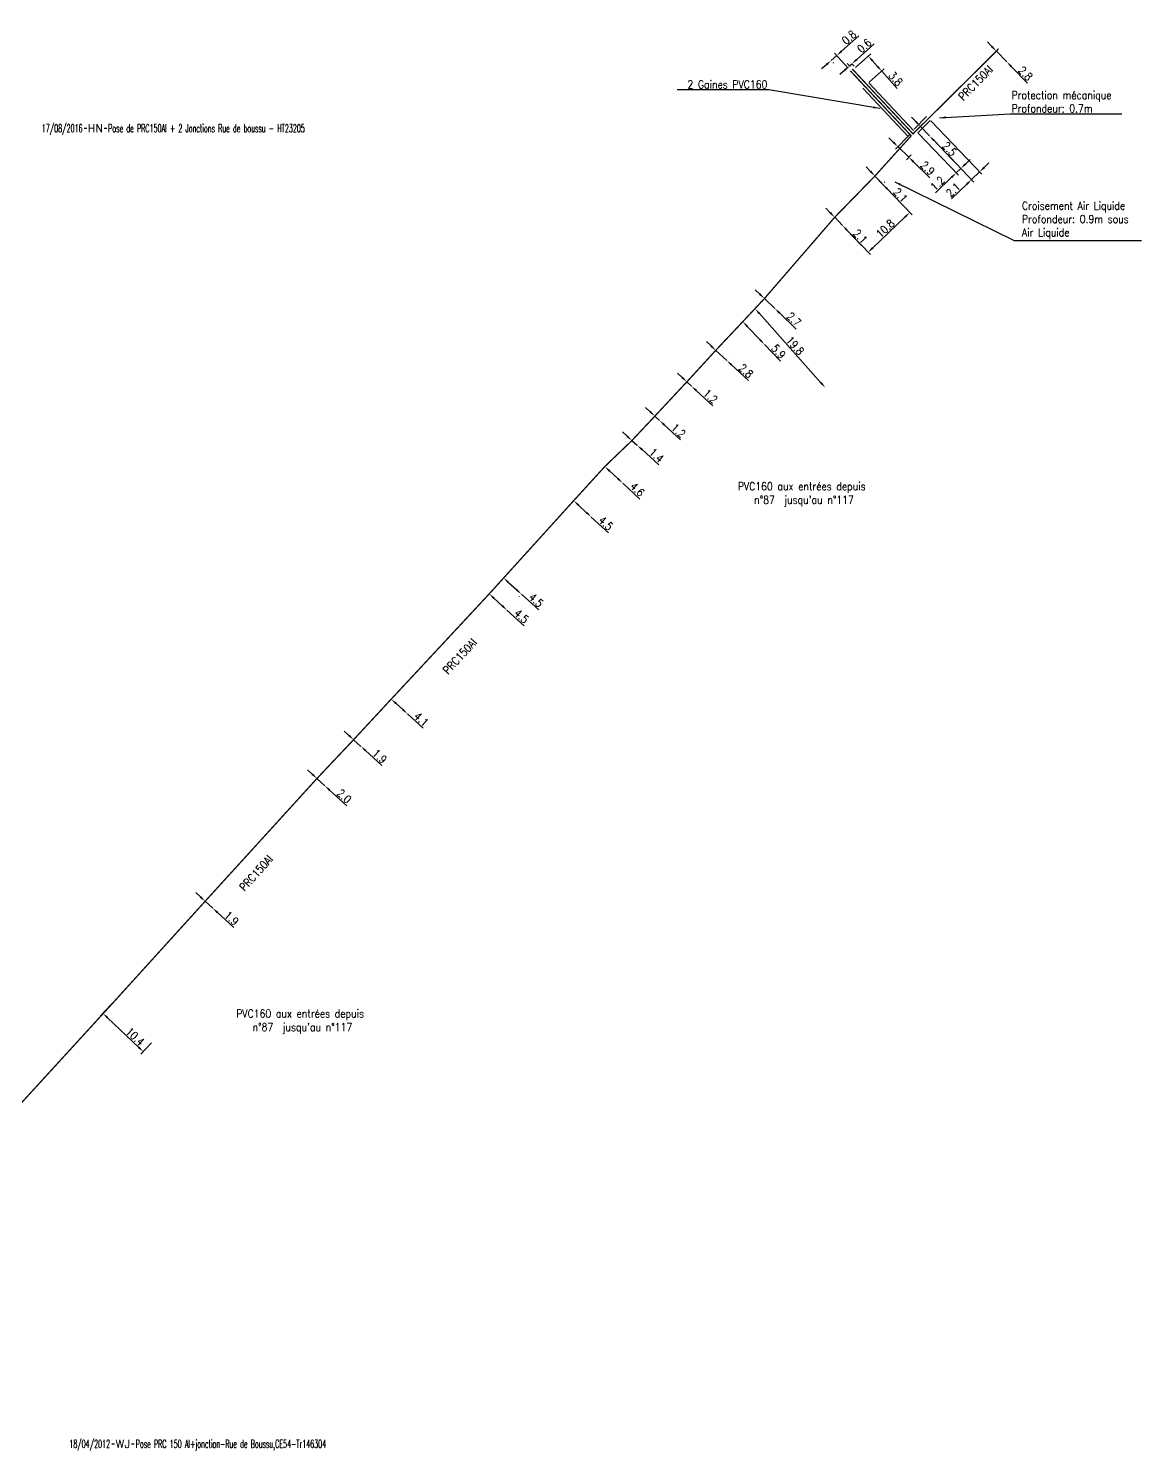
# Model space of a CAD drawing. Header units: millimetres. Extents: x 108263 to 108641, y 127000 to 128003.
# Drawn here: x 108432.3 to 108640.9, y 127736.2 to 128002.8 of the extents above; entities that cross this region are included whole.
import ezdxf
from ezdxf.enums import TextEntityAlignment as Align

# ---------------------------------------------------------------- set-up
doc = ezdxf.new("R2010")
doc.units = ezdxf.units.MM
doc.header["$PDMODE"] = 34
doc.layers.get('0').update_dxf_attribs({"linetype": 'CONTINUOUS'})
doc.layers.get('Defpoints').update_dxf_attribs({"linetype": 'CONTINUOUS'})
for name, color, linetype in [('M_110', 1, 'M_ST_10'), ('M_400', 7, 'CONTINUOUS'), ('M_420', 7, 'CONTINUOUS'), ('M_910', 7, 'CONTINUOUS')]:
    doc.layers.add(name, color=color, linetype=linetype)
doc.styles.get("Standard").update_dxf_attribs({"font": 'romans.shx', "width": 0.85})
doc.linetypes.add('M_ST_10', pattern='A,5,-0.3,["++",Standard,S=1,R=0,X=0,Y=-0.5],-2.8', length=8.1)
doc.dimstyles.get("Standard").update_dxf_attribs({"dimtxt": 1.5, "dimasz": 1.2, "dimexe": 0.625, "dimexo": 0.625, "dimgap": 0.25, "dimtad": 1, "dimdec": 1, "dimzin": 0, "dimdsep": 46, "dimtxsty": 'Standard', "dimcen": -0.5, "dimadec": 0, "dimazin": 0, "dimtfac": 1, "dimtdec": 1, "dimtmove": 0, "dimatfit": 3, "dimfxl": 0, "dimtolj": 1, "dimtzin": 0, "dimarcsym": 0})

# ---------------------------------------------------------------- blocks, each defined once
blk = doc.blocks.new('*D1')
at = {"layer": 'Defpoints', "color": 0, "linetype": 'Continuous', "transparency": 16777216}
for p in [(108586.27, 127996.62), (108586.64, 127996.2), (108586.7, 127995.23)]:
    blk.add_point(p, dxfattribs=at)
at = {"layer": 'M_110', "color": 0, "linetype": 'Continuous', "lineweight": -2, "transparency": 16777216}
for p, q in [((108587.53, 127997), (108590.8, 127999.91)), ((108586.29, 127995.69), (108585.77, 127996.27)), ((108586.19, 127995.8), (108586.64, 127996.2)), ((108586.68, 127996.15), (108587.05, 127995.74)), ((108585.29, 127995.01), (108584.4, 127994.21))]:
    blk.add_line(p, q, dxfattribs=at)
at = {"layer": 'M_110', "color": 0, "linetype": 'Continuous', "transparency": 16777216}
for points in [[(108587.4, 127997.15), (108587.67, 127996.85), (108586.64, 127996.2)], [(108585.16, 127995.16), (108585.43, 127994.86), (108586.19, 127995.8)]]:
    blk.add_solid(points, dxfattribs=at)
at = {"layer": 'M_110', "color": 0, "linetype": 'Continuous', "transparency": 16777216, "insert": (108588.95, 127999.6), "char_height": 1.5, "attachment_point": 5, "rotation": 41.6787}
blk.add_mtext('\\A1;0.6', dxfattribs=at)
blk = doc.blocks.new('*D2')
at = {"layer": 'Defpoints', "color": 0, "linetype": 'Continuous', "transparency": 16777216}
for p in [(108582.68, 127996.91), (108582.75, 127996.82), (108586.33, 127994.89)]:
    blk.add_point(p, dxfattribs=at)
at = {"layer": 'M_110', "color": 0, "linetype": 'Continuous', "lineweight": -2, "transparency": 16777216}
for p, q in [((108584.68, 127998.55), (108587.95, 128001.45)), ((108581.86, 127996.03), (108580.96, 127995.23)), ((108582.75, 127996.82), (108583.79, 127997.75)), ((108583.09, 127996.44), (108583.17, 127996.36)), ((108585.91, 127995.36), (108583.37, 127998.21))]:
    blk.add_line(p, q, dxfattribs=at)
at = {"layer": 'M_110', "color": 0, "linetype": 'Continuous', "transparency": 16777216}
for points in [[(108584.55, 127998.69), (108584.82, 127998.4), (108583.79, 127997.75)], [(108581.72, 127996.18), (108581.99, 127995.88), (108582.75, 127996.82)]]:
    blk.add_solid(points, dxfattribs=at)
at = {"layer": 'M_110', "color": 0, "linetype": 'Continuous', "transparency": 16777216, "insert": (108586.1, 128001.14), "char_height": 1.5, "attachment_point": 5, "rotation": 41.6787}
blk.add_mtext('\\A1;0.8', dxfattribs=at)
blk = doc.blocks.new('*D3')
at = {"layer": 'Defpoints', "color": 0, "linetype": 'Continuous', "transparency": 16777216}
for p in [(108589.71, 127997.65), (108586.83, 127995.09), (108589.44, 127992.31)]:
    blk.add_point(p, dxfattribs=at)
at = {"layer": 'M_400', "color": 0, "linetype": 'Continuous', "lineweight": -2, "transparency": 16777216}
for p, q in [((108587.3, 127995.5), (108590.18, 127998.06)), ((108590.51, 127996.75), (108591.44, 127995.7)), ((108589.9, 127992.72), (108592.71, 127995.22)), ((108592.24, 127994.8), (108595.15, 127991.54))]:
    blk.add_line(p, q, dxfattribs=at)
at = {"layer": 'M_400', "color": 0, "linetype": 'Continuous', "transparency": 16777216}
for points in [[(108590.66, 127996.88), (108590.36, 127996.62), (108589.71, 127997.65)], [(108591.59, 127995.83), (108591.29, 127995.57), (108592.24, 127994.8)]]:
    blk.add_solid(points, dxfattribs=at)
at = {"layer": 'M_400', "color": 0, "linetype": 'Continuous', "transparency": 16777216, "insert": (108594.84, 127993.39), "char_height": 1.5, "attachment_point": 5, "rotation": 311.6796}
blk.add_mtext('\\A1;3.8', dxfattribs=at)
blk = doc.blocks.new('*D4')
at = {"layer": 'Defpoints', "color": 0, "linetype": 'Continuous', "transparency": 16777216}
for p in [(108597.85, 127983.32), (108595.26, 127980.66), (108596.4, 127977.74)]:
    blk.add_point(p, dxfattribs=at)
at = {"layer": 'M_400', "color": 0, "linetype": 'Continuous', "lineweight": -2, "transparency": 16777216}
for p, q in [((108597.41, 127982.87), (108594.82, 127980.21)), ((108594.4, 127981.5), (108593.54, 127982.34)), ((108595.26, 127980.66), (108597.3, 127978.67)), ((108596.84, 127978.19), (108597.74, 127979.12)), ((108598.16, 127977.83), (108601.25, 127974.83))]:
    blk.add_line(p, q, dxfattribs=at)
at = {"layer": 'M_400', "color": 0, "linetype": 'Continuous', "transparency": 16777216}
for points in [[(108594.54, 127981.64), (108594.26, 127981.36), (108595.26, 127980.66)], [(108598.3, 127977.98), (108598.02, 127977.69), (108597.3, 127978.67)]]:
    blk.add_solid(points, dxfattribs=at)
at = {"layer": 'M_400', "color": 0, "linetype": 'Continuous', "transparency": 16777216, "insert": (108600.84, 127976.63), "char_height": 1.5, "attachment_point": 5, "rotation": 315.7569}
blk.add_mtext('\\A1;2.9', dxfattribs=at)
blk = doc.blocks.new('*D5')
at = {"layer": 'Defpoints', "color": 0, "linetype": 'Continuous', "transparency": 16777216}
for p in [(108598.64, 127983.61), (108601.2, 127982.67), (108607.05, 127976.57)]:
    blk.add_point(p, dxfattribs=at)
at = {"layer": 'M_420', "color": 0, "linetype": 'Continuous', "lineweight": -2, "transparency": 16777216}
for p, q in [((108599.07, 127983.16), (108606.62, 127975.29)), ((108601.63, 127982.22), (108607.48, 127976.12)), ((108607.92, 127977.4), (108608.78, 127978.23)), ((108605.32, 127974.91), (108602.3, 127972.01)), ((108607.05, 127976.57), (108606.19, 127975.74))]:
    blk.add_line(p, q, dxfattribs=at)
at = {"layer": 'M_420', "color": 0, "linetype": 'Continuous', "transparency": 16777216}
for points in [[(108607.78, 127977.55), (108608.06, 127977.26), (108607.05, 127976.57)], [(108605.18, 127975.05), (108605.46, 127974.77), (108606.19, 127975.74)]]:
    blk.add_solid(points, dxfattribs=at)
at = {"layer": 'M_420', "color": 0, "linetype": 'Continuous', "transparency": 16777216, "insert": (108602.68, 127973.77), "char_height": 1.5, "attachment_point": 5, "rotation": 43.8172}
blk.add_mtext('\\A1;1.2', dxfattribs=at)
blk = doc.blocks.new('*D6')
at = {"layer": 'Defpoints', "color": 0, "linetype": 'Continuous', "transparency": 16777216}
for p in [(108600.98, 127985.94), (108604.66, 127979.06), (108610.57, 127975.93)]:
    blk.add_point(p, dxfattribs=at)
at = {"layer": 'M_420', "color": 0, "linetype": 'Continuous', "lineweight": -2, "transparency": 16777216}
for p, q in [((108601.41, 127985.49), (108611.01, 127975.48)), ((108605.09, 127978.61), (108609.49, 127974.03)), ((108611.44, 127976.77), (108612.31, 127977.6)), ((108610.57, 127975.93), (108609.06, 127974.48)), ((108608.19, 127973.65), (108605.3, 127970.87))]:
    blk.add_line(p, q, dxfattribs=at)
at = {"layer": 'M_420', "color": 0, "linetype": 'Continuous', "transparency": 16777216}
for points in [[(108611.3, 127976.91), (108611.58, 127976.62), (108610.57, 127975.93)], [(108608.05, 127973.79), (108608.33, 127973.51), (108609.06, 127974.48)]]:
    blk.add_solid(points, dxfattribs=at)
at = {"layer": 'M_420', "color": 0, "linetype": 'Continuous', "transparency": 16777216, "insert": (108605.62, 127972.57), "char_height": 1.5, "attachment_point": 5, "rotation": 43.8172}
blk.add_mtext('\\A1;2.1', dxfattribs=at)
blk = doc.blocks.new('*D7')
at = {"layer": 'Defpoints', "color": 0, "linetype": 'Continuous', "transparency": 16777216}
for p in [(108599.49, 127984.45), (108601.2, 127982.67), (108601.2, 127982.67)]:
    blk.add_point(p, dxfattribs=at)
at = {"layer": 'M_110', "color": 0, "linetype": 'Continuous', "lineweight": -2, "transparency": 16777216}
for p, q in [((108598.66, 127985.32), (108597.83, 127986.18)), ((108599.04, 127984.02), (108599.04, 127984.02)), ((108599.49, 127984.45), (108601.2, 127982.67)), ((108600.75, 127982.24), (108600.75, 127982.24)), ((108602.03, 127981.8), (108605.3, 127978.4))]:
    blk.add_line(p, q, dxfattribs=at)
at = {"layer": 'M_110', "color": 0, "linetype": 'Continuous', "transparency": 16777216}
for points in [[(108598.8, 127985.46), (108598.52, 127985.18), (108599.49, 127984.45)], [(108602.17, 127981.94), (108601.89, 127981.67), (108601.2, 127982.67)]]:
    blk.add_solid(points, dxfattribs=at)
at = {"layer": 'M_110', "color": 0, "linetype": 'Continuous', "transparency": 16777216, "insert": (108604.92, 127980.24), "char_height": 1.5, "attachment_point": 5, "rotation": 313.8172}
blk.add_mtext('\\A1;2.5', dxfattribs=at)
blk = doc.blocks.new('*D8')
at = {"layer": 'Defpoints', "color": 0, "linetype": 'Continuous', "transparency": 16777216}
for p in [(108613.72, 127998.56), (108615.67, 127996.55), (108615.68, 127996.56)]:
    blk.add_point(p, dxfattribs=at)
at = {"layer": 'M_110', "color": 0, "linetype": 'Continuous', "lineweight": -2, "transparency": 16777216}
for p, q in [((108612.88, 127999.42), (108612.05, 128000.29)), ((108614.17, 127999), (108614.17, 127999)), ((108613.72, 127998.56), (108615.67, 127996.55)), ((108615.23, 127996.13), (108615.22, 127996.12)), ((108616.5, 127995.69), (108619.55, 127992.55))]:
    blk.add_line(p, q, dxfattribs=at)
at = {"layer": 'M_110', "color": 0, "linetype": 'Continuous', "transparency": 16777216}
for points in [[(108613.03, 127999.56), (108612.74, 127999.28), (108613.72, 127998.56)], [(108616.65, 127995.83), (108616.36, 127995.55), (108615.67, 127996.55)]]:
    blk.add_solid(points, dxfattribs=at)
at = {"layer": 'M_110', "color": 0, "linetype": 'Continuous', "transparency": 16777216, "insert": (108619.16, 127994.39), "char_height": 1.5, "attachment_point": 5, "rotation": 314.1134}
blk.add_mtext('\\A1;2.8', dxfattribs=at)
blk = doc.blocks.new('*D9')
at = {"layer": 'Defpoints', "color": 0, "linetype": 'Continuous', "transparency": 16777216}
for p in [(108590.96, 127975.15), (108597.48, 127968.32), (108585.96, 127964.74)]:
    blk.add_point(p, dxfattribs=at)
at = {"layer": 'M_110', "color": 0, "linetype": 'Continuous', "lineweight": -2, "transparency": 16777216}
for p, q in [((108591.39, 127974.7), (108597.91, 127967.86)), ((108590.54, 127961.69), (108596.61, 127967.49)), ((108586.4, 127964.29), (108590.1, 127960.41))]:
    blk.add_line(p, q, dxfattribs=at)
at = {"layer": 'M_110', "color": 0, "linetype": 'Continuous', "transparency": 16777216}
for points in [[(108596.48, 127967.63), (108596.75, 127967.34), (108597.48, 127968.32)], [(108590.4, 127961.83), (108590.68, 127961.54), (108589.67, 127960.86)]]:
    blk.add_solid(points, dxfattribs=at)
at = {"layer": 'M_110', "color": 0, "linetype": 'Continuous', "transparency": 16777216, "insert": (108592.89, 127965.31), "char_height": 1.5, "attachment_point": 5, "rotation": 43.6771}
blk.add_mtext('\\A1;10.8', dxfattribs=at)
blk = doc.blocks.new('*D10')
at = {"layer": 'Defpoints', "color": 0, "linetype": 'Continuous', "transparency": 16777216}
for p in [(108590.86, 127975.06), (108590.96, 127975.15), (108592.32, 127973.55)]:
    blk.add_point(p, dxfattribs=at)
at = {"layer": 'M_110', "color": 0, "linetype": 'Continuous', "lineweight": -2, "transparency": 16777216}
for p, q in [((108590.13, 127976.02), (108589.3, 127976.89)), ((108590.96, 127975.15), (108592.4, 127973.63)), ((108591.31, 127975.49), (108591.41, 127975.58)), ((108592.77, 127973.98), (108592.86, 127974.07)), ((108593.23, 127972.77), (108596, 127969.87))]:
    blk.add_line(p, q, dxfattribs=at)
at = {"layer": 'M_110', "color": 0, "linetype": 'Continuous', "transparency": 16777216}
for points in [[(108590.27, 127976.16), (108589.98, 127975.88), (108590.96, 127975.15)], [(108593.38, 127972.9), (108593.09, 127972.63), (108592.4, 127973.63)]]:
    blk.add_solid(points, dxfattribs=at)
at = {"layer": 'M_110', "color": 0, "linetype": 'Continuous', "transparency": 16777216, "insert": (108595.75, 127971.57), "char_height": 1.5, "attachment_point": 5, "rotation": 313.6771}
blk.add_mtext('\\A1;2.1', dxfattribs=at)
blk = doc.blocks.new('*D11')
at = {"layer": 'Defpoints', "color": 0, "linetype": 'Continuous', "transparency": 16777216}
for p in [(108583.41, 127967.41), (108584.86, 127965.89), (108584.86, 127965.89)]:
    blk.add_point(p, dxfattribs=at)
at = {"layer": 'M_110', "color": 0, "linetype": 'Continuous', "lineweight": -2, "transparency": 16777216}
for p, q in [((108582.58, 127968.28), (108581.75, 127969.15)), ((108583.41, 127967.41), (108584.86, 127965.89)), ((108583.86, 127967.84), (108583.86, 127967.84)), ((108585.31, 127966.33), (108585.31, 127966.33)), ((108585.69, 127965.03), (108588.46, 127962.13))]:
    blk.add_line(p, q, dxfattribs=at)
at = {"layer": 'M_110', "color": 0, "linetype": 'Continuous', "transparency": 16777216}
for points in [[(108582.73, 127968.42), (108582.44, 127968.14), (108583.41, 127967.41)], [(108585.83, 127965.16), (108585.55, 127964.89), (108584.86, 127965.89)]]:
    blk.add_solid(points, dxfattribs=at)
at = {"layer": 'M_110', "color": 0, "linetype": 'Continuous', "transparency": 16777216, "insert": (108588.21, 127963.83), "char_height": 1.5, "attachment_point": 5, "rotation": 313.6771}
blk.add_mtext('\\A1;2.1', dxfattribs=at)
blk = doc.blocks.new('*D12')
at = {"layer": 'Defpoints', "color": 0, "linetype": 'Continuous', "transparency": 16777216}
for p in [(108570.24, 127952.18), (108572.19, 127950.31), (108572.19, 127950.31)]:
    blk.add_point(p, dxfattribs=at)
at = {"layer": 'M_110', "color": 0, "linetype": 'Continuous', "lineweight": -2, "transparency": 16777216}
for p, q in [((108569.37, 127953), (108568.5, 127953.83)), ((108570.24, 127952.18), (108572.19, 127950.31)), ((108573.06, 127949.48), (108576.22, 127946.47))]:
    blk.add_line(p, q, dxfattribs=at)
at = {"layer": 'M_110', "color": 0, "linetype": 'Continuous', "transparency": 16777216}
for points in [[(108569.51, 127953.15), (108569.23, 127952.86), (108570.24, 127952.18)], [(108573.2, 127949.63), (108572.92, 127949.34), (108572.19, 127950.31)]]:
    blk.add_solid(points, dxfattribs=at)
at = {"layer": 'M_110', "color": 0, "linetype": 'Continuous', "transparency": 16777216, "insert": (108575.77, 127948.28), "char_height": 1.5, "attachment_point": 5, "rotation": 316.3392}
blk.add_mtext('\\A1;2.7', dxfattribs=at)
blk = doc.blocks.new('*D13')
at = {"layer": 'Defpoints', "color": 0, "linetype": 'Continuous', "transparency": 16777216}
for p in [(108568.49, 127950.27), (108581.64, 127935.49), (108581.64, 127935.49)]:
    blk.add_point(p, dxfattribs=at)
at = {"layer": 'M_110', "color": 0, "linetype": 'Continuous', "lineweight": -2, "transparency": 16777216}
for p, q in [((108569.29, 127949.37), (108580.84, 127936.39)), ((108582.11, 127935.9), (108582.11, 127935.9))]:
    blk.add_line(p, q, dxfattribs=at)
at = {"layer": 'M_110', "color": 0, "linetype": 'Continuous', "transparency": 16777216}
for points in [[(108569.44, 127949.5), (108569.14, 127949.24), (108568.49, 127950.27)], [(108580.99, 127936.52), (108580.69, 127936.25), (108581.64, 127935.49)]]:
    blk.add_solid(points, dxfattribs=at)
at = {"layer": 'M_110', "color": 0, "linetype": 'Continuous', "transparency": 16777216, "insert": (108575.99, 127943.34), "char_height": 1.5, "attachment_point": 5, "rotation": 311.6549}
blk.add_mtext('\\A1;19.8', dxfattribs=at)
blk = doc.blocks.new('*D14')
at = {"layer": 'Defpoints', "color": 0, "linetype": 'Continuous', "transparency": 16777216}
for p in [(108566.18, 127947.84), (108570.26, 127943.56), (108570.26, 127943.55)]:
    blk.add_point(p, dxfattribs=at)
at = {"layer": 'M_110', "color": 0, "linetype": 'Continuous', "lineweight": -2, "transparency": 16777216}
for p, q in [((108566.64, 127948.27), (108566.64, 127948.27)), ((108567.02, 127946.97), (108569.44, 127944.43)), ((108570.26, 127943.56), (108573.23, 127940.43)), ((108570.71, 127943.98), (108570.72, 127943.99))]:
    blk.add_line(p, q, dxfattribs=at)
at = {"layer": 'M_110', "color": 0, "linetype": 'Continuous', "transparency": 16777216}
for points in [[(108567.16, 127947.11), (108566.87, 127946.84), (108566.19, 127947.84)], [(108569.58, 127944.56), (108569.29, 127944.29), (108570.26, 127943.56)]]:
    blk.add_solid(points, dxfattribs=at)
at = {"layer": 'M_110', "color": 0, "linetype": 'Continuous', "transparency": 16777216, "insert": (108572.88, 127942.25), "char_height": 1.5, "attachment_point": 5, "rotation": 313.522}
blk.add_mtext('\\A1;5.9', dxfattribs=at)
blk = doc.blocks.new('*D15')
at = {"layer": 'Defpoints', "color": 0, "linetype": 'Continuous', "transparency": 16777216}
for p in [(108561.12, 127942.47), (108563.17, 127940.57), (108563.17, 127940.57)]:
    blk.add_point(p, dxfattribs=at)
at = {"layer": 'M_110', "color": 0, "linetype": 'Continuous', "lineweight": -2, "transparency": 16777216}
for p, q in [((108560.24, 127943.29), (108559.36, 127944.1)), ((108561.54, 127942.93), (108561.54, 127942.93)), ((108561.12, 127942.47), (108563.17, 127940.57)), ((108563.6, 127941.03), (108563.6, 127941.03)), ((108564.05, 127939.76), (108567.26, 127936.79))]:
    blk.add_line(p, q, dxfattribs=at)
at = {"layer": 'M_110', "color": 0, "linetype": 'Continuous', "transparency": 16777216}
for points in [[(108560.37, 127943.43), (108560.1, 127943.14), (108561.12, 127942.47)], [(108564.19, 127939.9), (108563.92, 127939.61), (108563.17, 127940.57)]]:
    blk.add_solid(points, dxfattribs=at)
at = {"layer": 'M_110', "color": 0, "linetype": 'Continuous', "transparency": 16777216, "insert": (108566.78, 127938.6), "char_height": 1.5, "attachment_point": 5, "rotation": 317.2166}
blk.add_mtext('\\A1;2.8', dxfattribs=at)
blk = doc.blocks.new('*D16')
at = {"layer": 'Defpoints', "color": 0, "linetype": 'Continuous', "transparency": 16777216}
for p in [(108555.67, 127936.53), (108556.55, 127935.71), (108556.58, 127935.75)]:
    blk.add_point(p, dxfattribs=at)
at = {"layer": 'M_110', "color": 0, "linetype": 'Continuous', "lineweight": -2, "transparency": 16777216}
for p, q in [((108554.82, 127937.38), (108553.94, 127938.19)), ((108555.7, 127936.56), (108556.58, 127935.75)), ((108556.1, 127936.99), (108556.13, 127937.02)), ((108556.98, 127936.17), (108557.01, 127936.21)), ((108557.46, 127934.93), (108560.54, 127932.09))]:
    blk.add_line(p, q, dxfattribs=at)
at = {"layer": 'M_110', "color": 0, "linetype": 'Continuous', "transparency": 16777216}
for points in [[(108554.96, 127937.52), (108554.69, 127937.23), (108555.7, 127936.56)], [(108557.6, 127935.08), (108557.33, 127934.79), (108556.58, 127935.75)]]:
    blk.add_solid(points, dxfattribs=at)
at = {"layer": 'M_110', "color": 0, "linetype": 'Continuous', "transparency": 16777216, "insert": (108560.12, 127933.84), "char_height": 1.5, "attachment_point": 5, "rotation": 317.2167}
blk.add_mtext('\\A1;1.2', dxfattribs=at)
blk = doc.blocks.new('*D17')
at = {"layer": 'Defpoints', "color": 0, "linetype": 'Continuous', "transparency": 16777216}
for p in [(108549.71, 127930.14), (108550.59, 127929.32), (108550.59, 127929.32)]:
    blk.add_point(p, dxfattribs=at)
at = {"layer": 'M_110', "color": 0, "linetype": 'Continuous', "lineweight": -2, "transparency": 16777216}
for p, q in [((108548.83, 127930.95), (108547.95, 127931.77)), ((108549.29, 127929.68), (108549.28, 127929.68)), ((108549.71, 127930.14), (108550.59, 127929.32)), ((108551.47, 127928.51), (108554.54, 127925.66))]:
    blk.add_line(p, q, dxfattribs=at)
at = {"layer": 'M_110', "color": 0, "linetype": 'Continuous', "transparency": 16777216}
for points in [[(108548.96, 127931.1), (108548.69, 127930.8), (108549.71, 127930.14)], [(108551.6, 127928.65), (108551.33, 127928.36), (108550.59, 127929.32)]]:
    blk.add_solid(points, dxfattribs=at)
at = {"layer": 'M_110', "color": 0, "linetype": 'Continuous', "transparency": 16777216, "insert": (108554.12, 127927.41), "char_height": 1.5, "attachment_point": 5, "rotation": 317.216}
blk.add_mtext('\\A1;1.2', dxfattribs=at)
blk = doc.blocks.new('*D18')
at = {"layer": 'Defpoints', "color": 0, "linetype": 'Continuous', "transparency": 16777216}
for p in [(108545.4, 127925.56), (108546.41, 127924.66), (108546.41, 127924.66)]:
    blk.add_point(p, dxfattribs=at)
at = {"layer": 'M_110', "color": 0, "linetype": 'Continuous', "lineweight": -2, "transparency": 16777216}
for p, q in [((108544.51, 127926.36), (108543.61, 127927.16)), ((108545.4, 127925.56), (108546.41, 127924.66)), ((108547.3, 127923.86), (108550.47, 127921.03))]:
    blk.add_line(p, q, dxfattribs=at)
at = {"layer": 'M_110', "color": 0, "linetype": 'Continuous', "transparency": 16777216}
for points in [[(108544.64, 127926.51), (108544.37, 127926.21), (108545.4, 127925.56)], [(108547.44, 127924.01), (108547.17, 127923.71), (108546.41, 127924.66)]]:
    blk.add_solid(points, dxfattribs=at)
at = {"layer": 'M_110', "color": 0, "linetype": 'Continuous', "transparency": 16777216, "insert": (108550, 127922.79), "char_height": 1.5, "attachment_point": 5, "rotation": 318.1847}
blk.add_mtext('\\A1;1.4', dxfattribs=at)
blk = doc.blocks.new('*D19')
at = {"layer": 'Defpoints', "color": 0, "linetype": 'Continuous', "transparency": 16777216}
for p in [(108540.32, 127920.68), (108543.68, 127917.56), (108543.69, 127917.56)]:
    blk.add_point(p, dxfattribs=at)
at = {"layer": 'M_110', "color": 0, "linetype": 'Continuous', "lineweight": -2, "transparency": 16777216}
for p, q in [((108540.75, 127921.14), (108540.75, 127921.14)), ((108541.2, 127919.87), (108542.81, 127918.38)), ((108543.69, 127917.56), (108546.89, 127914.58)), ((108544.11, 127918.02), (108544.11, 127918.02))]:
    blk.add_line(p, q, dxfattribs=at)
at = {"layer": 'M_110', "color": 0, "linetype": 'Continuous', "transparency": 16777216}
for points in [[(108541.34, 127920.01), (108541.07, 127919.72), (108540.32, 127920.68)], [(108542.94, 127918.52), (108542.67, 127918.23), (108543.69, 127917.56)]]:
    blk.add_solid(points, dxfattribs=at)
at = {"layer": 'M_110', "color": 0, "linetype": 'Continuous', "transparency": 16777216, "insert": (108546.41, 127916.4), "char_height": 1.5, "attachment_point": 5, "rotation": 317.0977}
blk.add_mtext('\\A1;4.6', dxfattribs=at)
blk = doc.blocks.new('*D20')
at = {"layer": 'Defpoints', "color": 0, "linetype": 'Continuous', "transparency": 16777216}
for p in [(108534.49, 127914.28), (108534.49, 127914.28), (108537.79, 127911.22)]:
    blk.add_point(p, dxfattribs=at)
at = {"layer": 'M_110', "color": 0, "linetype": 'Continuous', "lineweight": -2, "transparency": 16777216}
for p, q in [((108534.92, 127914.74), (108534.92, 127914.74)), ((108535.37, 127913.46), (108536.91, 127912.03)), ((108537.79, 127911.22), (108540.99, 127908.24))]:
    blk.add_line(p, q, dxfattribs=at)
at = {"layer": 'M_110', "color": 0, "linetype": 'Continuous', "transparency": 16777216}
for points in [[(108535.51, 127913.61), (108535.24, 127913.32), (108534.49, 127914.28)], [(108537.05, 127912.18), (108536.78, 127911.89), (108537.79, 127911.22)]]:
    blk.add_solid(points, dxfattribs=at)
at = {"layer": 'M_110', "color": 0, "linetype": 'Continuous', "transparency": 16777216, "insert": (108540.51, 127910.05), "char_height": 1.5, "attachment_point": 5, "rotation": 317.0967}
blk.add_mtext('\\A1;4.5', dxfattribs=at)
blk = doc.blocks.new('*D21')
at = {"layer": 'Defpoints', "color": 0, "linetype": 'Continuous', "transparency": 16777216}
for p in [(108521.36, 127899.79), (108524.7, 127896.74), (108524.71, 127896.75)]:
    blk.add_point(p, dxfattribs=at)
at = {"layer": 'M_110', "color": 0, "linetype": 'Continuous', "lineweight": -2, "transparency": 16777216}
for p, q in [((108520.94, 127899.32), (108520.93, 127899.32)), ((108522.24, 127898.97), (108523.81, 127897.55)), ((108524.29, 127896.29), (108524.28, 127896.28)), ((108524.7, 127896.74), (108527.94, 127893.8))]:
    blk.add_line(p, q, dxfattribs=at)
at = {"layer": 'M_110', "color": 0, "linetype": 'Continuous', "transparency": 16777216}
for points in [[(108522.37, 127899.12), (108522.11, 127898.83), (108521.35, 127899.78)], [(108523.94, 127897.7), (108523.68, 127897.4), (108524.7, 127896.74)]]:
    blk.add_solid(points, dxfattribs=at)
at = {"layer": 'M_110', "color": 0, "linetype": 'Continuous', "transparency": 16777216, "insert": (108527.43, 127895.61), "char_height": 1.5, "attachment_point": 5, "rotation": 317.7731}
blk.add_mtext('\\A1;4.5', dxfattribs=at)
blk = doc.blocks.new('*D22')
at = {"layer": 'Defpoints', "color": 0, "linetype": 'Continuous', "transparency": 16777216}
for p in [(108518.66, 127896.81), (108521.97, 127893.77), (108521.97, 127893.77)]:
    blk.add_point(p, dxfattribs=at)
at = {"layer": 'M_110', "color": 0, "linetype": 'Continuous', "lineweight": -2, "transparency": 16777216}
for p, q in [((108518.23, 127896.35), (108518.23, 127896.35)), ((108519.54, 127896), (108521.09, 127894.58)), ((108521.55, 127893.31), (108521.55, 127893.31)), ((108521.97, 127893.77), (108525.2, 127890.82))]:
    blk.add_line(p, q, dxfattribs=at)
at = {"layer": 'M_110', "color": 0, "linetype": 'Continuous', "transparency": 16777216}
for points in [[(108519.68, 127896.14), (108519.41, 127895.85), (108518.66, 127896.81)], [(108521.22, 127894.73), (108520.95, 127894.43), (108521.97, 127893.77)]]:
    blk.add_solid(points, dxfattribs=at)
at = {"layer": 'M_110', "color": 0, "linetype": 'Continuous', "transparency": 16777216, "insert": (108524.7, 127892.62), "char_height": 1.5, "attachment_point": 5, "rotation": 317.5162}
blk.add_mtext('\\A1;4.5', dxfattribs=at)
blk = doc.blocks.new('*D23')
at = {"layer": 'Defpoints', "color": 0, "linetype": 'Continuous', "transparency": 16777216}
for p in [(108500.3, 127877.08), (108503.33, 127874.32), (108503.33, 127874.32)]:
    blk.add_point(p, dxfattribs=at)
at = {"layer": 'M_110', "color": 0, "linetype": 'Continuous', "lineweight": -2, "transparency": 16777216}
for p, q in [((108500.72, 127877.54), (108500.72, 127877.54)), ((108501.19, 127876.27), (108502.44, 127875.13)), ((108503.33, 127874.32), (108506.28, 127871.61)), ((108503.75, 127874.78), (108503.75, 127874.78))]:
    blk.add_line(p, q, dxfattribs=at)
at = {"layer": 'M_110', "color": 0, "linetype": 'Continuous', "transparency": 16777216}
for points in [[(108501.32, 127876.42), (108501.05, 127876.12), (108500.3, 127877.08)], [(108502.58, 127875.27), (108502.31, 127874.98), (108503.33, 127874.32)]]:
    blk.add_solid(points, dxfattribs=at)
at = {"layer": 'M_110', "color": 0, "linetype": 'Continuous', "transparency": 16777216, "insert": (108505.92, 127873.3), "char_height": 1.5, "attachment_point": 5, "rotation": 317.588}
blk.add_mtext('\\A1;4.1', dxfattribs=at)
blk = doc.blocks.new('*D24')
at = {"layer": 'Defpoints', "color": 0, "linetype": 'Continuous', "transparency": 16777216}
for p in [(108493.24, 127869.47), (108494.61, 127868.22), (108494.61, 127868.22)]:
    blk.add_point(p, dxfattribs=at)
at = {"layer": 'M_110', "color": 0, "linetype": 'Continuous', "lineweight": -2, "transparency": 16777216}
for p, q in [((108492.36, 127870.28), (108491.48, 127871.09)), ((108492.82, 127869.01), (108492.82, 127869.01)), ((108493.24, 127869.47), (108494.61, 127868.22)), ((108494.19, 127867.76), (108494.19, 127867.76)), ((108495.49, 127867.41), (108498.54, 127864.62))]:
    blk.add_line(p, q, dxfattribs=at)
at = {"layer": 'M_110', "color": 0, "linetype": 'Continuous', "transparency": 16777216}
for points in [[(108492.49, 127870.42), (108492.22, 127870.13), (108493.24, 127869.47)], [(108495.63, 127867.55), (108495.36, 127867.26), (108494.61, 127868.22)]]:
    blk.add_solid(points, dxfattribs=at)
at = {"layer": 'M_110', "color": 0, "linetype": 'Continuous', "transparency": 16777216, "insert": (108498.13, 127866.34), "char_height": 1.5, "attachment_point": 5, "rotation": 317.5002}
blk.add_mtext('\\A1;1.9', dxfattribs=at)
blk = doc.blocks.new('*D25')
at = {"layer": 'Defpoints', "color": 0, "linetype": 'Continuous', "transparency": 16777216}
for p in [(108486.37, 127862.19), (108487.85, 127860.84), (108487.85, 127860.84)]:
    blk.add_point(p, dxfattribs=at)
at = {"layer": 'M_110', "color": 0, "linetype": 'Continuous', "lineweight": -2, "transparency": 16777216}
for p, q in [((108485.49, 127863), (108484.6, 127863.81)), ((108486.37, 127862.19), (108487.85, 127860.84)), ((108486.79, 127862.65), (108486.79, 127862.65)), ((108487.42, 127860.38), (108487.42, 127860.37)), ((108488.73, 127860.02), (108491.97, 127857.06))]:
    blk.add_line(p, q, dxfattribs=at)
at = {"layer": 'M_110', "color": 0, "linetype": 'Continuous', "transparency": 16777216}
for points in [[(108485.62, 127863.14), (108485.35, 127862.85), (108486.37, 127862.19)], [(108488.86, 127860.17), (108488.59, 127859.88), (108487.85, 127860.84)]]:
    blk.add_solid(points, dxfattribs=at)
at = {"layer": 'M_110', "color": 0, "linetype": 'Continuous', "transparency": 16777216, "insert": (108491.47, 127858.87), "char_height": 1.5, "attachment_point": 5, "rotation": 317.4997}
blk.add_mtext('\\A1;2.0', dxfattribs=at)
blk = doc.blocks.new('*D26')
at = {"layer": 'Defpoints', "color": 0, "linetype": 'Continuous', "transparency": 16777216}
for p in [(108465.41, 127839.17), (108466.82, 127837.89), (108466.82, 127837.89)]:
    blk.add_point(p, dxfattribs=at)
at = {"layer": 'M_110', "color": 0, "linetype": 'Continuous', "lineweight": -2, "transparency": 16777216}
for p, q in [((108464.53, 127839.98), (108463.64, 127840.79)), ((108465.41, 127839.17), (108466.82, 127837.89)), ((108465.84, 127839.63), (108465.84, 127839.63)), ((108466.39, 127837.43), (108466.39, 127837.43)), ((108467.7, 127837.08), (108470.77, 127834.27))]:
    blk.add_line(p, q, dxfattribs=at)
at = {"layer": 'M_110', "color": 0, "linetype": 'Continuous', "transparency": 16777216}
for points in [[(108464.66, 127840.13), (108464.39, 127839.83), (108465.41, 127839.17)], [(108467.84, 127837.22), (108467.57, 127836.93), (108466.82, 127837.89)]]:
    blk.add_solid(points, dxfattribs=at)
at = {"layer": 'M_110', "color": 0, "linetype": 'Continuous', "transparency": 16777216, "insert": (108470.36, 127835.99), "char_height": 1.5, "attachment_point": 5, "rotation": 317.5197}
blk.add_mtext('\\A1;1.9', dxfattribs=at)
blk = doc.blocks.new('*D27')
at = {"layer": 'Defpoints', "color": 0, "linetype": 'Continuous', "transparency": 16777216}
for p in [(108448.25, 127820.26), (108455.81, 127813.08), (108453.81, 127810.97)]:
    blk.add_point(p, dxfattribs=at)
at = {"layer": 'M_110', "color": 0, "linetype": 'Continuous', "lineweight": -2, "transparency": 16777216}
for p, q in [((108447.82, 127819.81), (108445.82, 127817.71)), ((108447.12, 127817.33), (108452.94, 127811.8)), ((108455.38, 127812.62), (108453.38, 127810.52))]:
    blk.add_line(p, q, dxfattribs=at)
at = {"layer": 'M_110', "color": 0, "linetype": 'Continuous', "transparency": 16777216}
for points in [[(108447.26, 127817.48), (108446.98, 127817.19), (108446.25, 127818.16)], [(108453.08, 127811.94), (108452.81, 127811.65), (108453.81, 127810.97)]]:
    blk.add_solid(points, dxfattribs=at)
at = {"layer": 'M_110', "color": 0, "linetype": 'Continuous', "transparency": 16777216, "insert": (108452.29, 127813.8), "char_height": 1.5, "attachment_point": 5, "rotation": 316.4595}
blk.add_mtext('\\A1;10.4', dxfattribs=at)
blk = doc.blocks.new('GIS_MODF')
at = {"color": 0, "linetype": 'Continuous', "flags": 128}
for points in [[(-2.18, -0.01), (-1.68, -0.01)], [(1.52, -0.01), (2.02, -0.01)]]:
    blk.add_lwpolyline(points, dxfattribs=at)
at = {"color": 0, "linetype": 'Continuous', "width": 0.5}
blk.add_attdef('DATE', text='', height=1.5, dxfattribs=at).set_placement((-2.5, -0.8), align=Align.RIGHT)
at = {"color": 0, "linetype": 'Continuous', "width": 1.771291}
blk.add_attdef('USER', text='', height=1.5, dxfattribs=at).set_placement((-1.51, -0.8), (1.28, -0.8), align=Align.FIT)
at = {"color": 0, "linetype": 'Continuous', "width": 0.5}
blk.add_attdef('DESC', (2.29, -0.8), '', height=1.5, dxfattribs=at)

msp = doc.modelspace()

# ---------------------------------------------------------------- linework, layer by layer
at = {"layer": 'M_110', "const_width": 0.25}
msp.add_lwpolyline([(108614.11, 127999.02, 0.002228), (108613.72, 127998.56), (108599.48, 127984.44), (108598.09, 127983.06), (108586.7, 127995.23)], format="xyb", dxfattribs=at)
at = {"layer": 'M_110'}
msp.add_lwpolyline([(108586.33, 127994.89, 0.25, 0.25, 0), (108597.75, 127982.69, 0.25, 0.25, 0), (108590.86, 127975.06, 0.25, 0.25, 0), (108583.41, 127967.41, 0.25, 0.25, 0), (108570.24, 127952.18, 0.25, 0.25, 0), (108566.18, 127947.84, 0.25, 0.25, 0), (108561.12, 127942.47, 0.25, 0.25, 0), (108555.67, 127936.53, 0.25, 0.25, 0), (108549.71, 127930.14, 0.25, 0.25, 0), (108545.4, 127925.56, 0.25, 0.25, 0), (108540.32, 127920.68, 0.25, 0.25, 0), (108534.49, 127914.28, 0.25, 0.25, 0), (108521.36, 127899.79, 0.25, 0.25, 0), (108518.66, 127896.81, 0.25, 0.25, 0), (108500.3, 127877.08, 0.25, 0.25, 0), (108493.24, 127869.47, 0.25, 0.25, 0), (108486.37, 127862.19, 0.25, 0.25, 0), (108465.41, 127839.17, 0.25, 0.25, 0), (108448.25, 127820.26, 0.25, 0.25, 0), (108415.71, 127784.68, 0.25, 0.25, 0)], format="xyseb", dxfattribs=at)
at = {"layer": 'M_400'}
for p, q in [((108588.71, 127991.62), (108597.12, 127982.64)), ((108589.8, 127992.65), (108598.21, 127983.66))]:
    msp.add_line(p, q, dxfattribs=at)
at = {"layer": 'M_420', "ltscale": 0.05}
for p, q in [((108600.62, 127986.29), (108598.29, 127983.96)), ((108601.33, 127985.58), (108598.99, 127983.25))]:
    msp.add_line(p, q, dxfattribs=at)

# ---------------------------------------------------------------- block references
at = {"layer": 'M_910'}
ref = msp.add_blockref('GIS_MODF', (108444.94, 127984.15), dxfattribs=at)
ref.add_attrib('DATE', '17/08/2016', dxfattribs={"layer": '0', "color": 0, "linetype": 'Continuous', "height": 1.5, "width": 0.5}).set_placement((108442.44, 127983.35), align=Align.RIGHT)
ref.add_attrib('USER', 'HN', dxfattribs={"layer": '0', "color": 0, "linetype": 'Continuous', "height": 1.5, "width": 0.97421}).set_placement((108443.43, 127983.35), (108446.22, 127983.35), align=Align.FIT)
ref.add_attrib('DESC', 'Pose de PRC150Al + 2 Jonctions Rue de boussu - HT23205 ', (108447.23, 127983.35), dxfattribs={"layer": '0', "color": 0, "linetype": 'Continuous', "height": 1.5, "width": 0.5})
ref = msp.add_blockref('GIS_MODF', (108450.1, 127737.48), dxfattribs=at)
ref.add_attrib('DATE', '18/04/2012', dxfattribs={"layer": '0', "color": 0, "linetype": 'Continuous', "height": 1.5, "width": 0.5}).set_placement((108447.6, 127736.68), align=Align.RIGHT)
ref.add_attrib('USER', 'WJ', dxfattribs={"layer": '0', "color": 0, "linetype": 'Continuous', "height": 1.5, "width": 1.082456}).set_placement((108448.59, 127736.68), (108451.37, 127736.68), align=Align.FIT)
ref.add_attrib('DESC', 'Pose PRC 150 Al+jonction-Rue de Boussu,CE54-Tr146304', (108452.39, 127736.68), dxfattribs={"layer": '0', "color": 0, "linetype": 'Continuous', "height": 1.5, "width": 0.5})

# ---------------------------------------------------------------- texts
at = {"layer": 'M_110', "linetype": 'Continuous', "width": 0.85}
for rotation, p in [(45.6499, (108609.83, 127992.61)), (47.0582, (108513.15, 127885.11)), (47.7889, (108474.97, 127844.46))]:
    msp.add_text('PRC150Al', height=1.5, rotation=rotation, dxfattribs=at).set_placement(p, align=Align.MIDDLE)
for s, p in [('PVC160 aux entrées depuis ', (108577.66, 127916.76)), ("n°87  jusqu'au n°117", (108577.66, 127914.23)), ('PVC160 aux entrées depuis ', (108483.64, 127817.9)), ("n°87  jusqu'au n°117", (108483.64, 127815.37))]:
    msp.add_text(s, height=1.5, dxfattribs=at).set_placement(p, align=Align.MIDDLE)
at = {"layer": 'M_110', "linetype": 'Continuous', "insert": (108618.52, 127963.34), "char_height": 1.5, "attachment_point": 7}
msp.add_mtext('Croisement Air Liquide\\PProfondeur: 0.9m sous\\PAir Liquide', dxfattribs=at)
at = {"layer": 'M_400', "linetype": 'Continuous', "insert": (108570.79, 127991.58), "char_height": 1.5, "attachment_point": 9}
msp.add_mtext('2 Gaines PVC160', dxfattribs=at)
at = {"layer": 'M_420', "linetype": 'Continuous', "insert": (108616.56, 127987.08), "char_height": 1.5, "attachment_point": 7}
msp.add_mtext('Protection mécanique\\PProfondeur: 0.7m', dxfattribs=at)

# ---------------------------------------------------------------- dimensions: what is measured, and where the dimension line sits
at = {"layer": 'M_110', "linetype": 'Continuous'}
dim = msp.add_linear_dim(base=(108582.75, 127996.82), p1=(108586.33, 127994.89), p2=(108582.68, 127996.91), angle=41.6787, text='0.8', dimstyle='Standard', dxfattribs=at)
dim.commit()
dim.dimension.update_dxf_attribs({"geometry": '*D2', "text_midpoint": (108586.77, 128000.4), "dimtype": 160})
for base, p1, p2, angle, picture, middle in [((108586.64, 127996.2), (108586.7, 127995.23), (108586.27, 127996.62), 41.6787, '*D1', (108589.61, 127998.85)), ((108615.67, 127996.55), (108613.72, 127998.56), (108615.68, 127996.56), 314.1134, '*D8', (108618.44, 127993.69)), ((108601.2, 127982.67), (108599.49, 127984.45), (108601.2, 127982.67), 313.8172, '*D7', (108604.2, 127979.54)), ((108597.48, 127968.32), (108585.96, 127964.74), (108590.96, 127975.15), 43.6771, '*D9', (108593.58, 127964.59)), ((108590.96, 127975.15), (108592.32, 127973.55), (108590.86, 127975.06), 313.6771, '*D10', (108595.03, 127970.88)), ((108584.86, 127965.89), (108583.41, 127967.41), (108584.86, 127965.89), 313.6771, '*D11', (108587.49, 127963.14)), ((108572.19, 127950.31), (108570.24, 127952.18), (108572.19, 127950.31), 316.3392, '*D12', (108575.08, 127947.56)), ((108570.26, 127943.56), (108566.18, 127947.84), (108570.26, 127943.55), 313.522, '*D14', (108572.16, 127941.56)), ((108581.64, 127935.49), (108568.49, 127950.27), (108581.64, 127935.49), 311.6549, '*D13', (108575.25, 127942.68)), ((108563.17, 127940.57), (108561.12, 127942.47), (108563.17, 127940.57), 317.2166, '*D15', (108566.1, 127937.86)), ((108556.58, 127935.75), (108555.67, 127936.53), (108556.55, 127935.71), 317.2167, '*D16', (108559.44, 127933.1)), ((108550.59, 127929.32), (108549.71, 127930.14), (108550.59, 127929.32), 317.216, '*D17', (108553.45, 127926.67)), ((108546.41, 127924.66), (108545.4, 127925.56), (108546.41, 127924.66), 318.1847, '*D18', (108549.33, 127922.04)), ((108543.69, 127917.56), (108540.32, 127920.68), (108543.68, 127917.56), 317.0977, '*D19', (108545.73, 127915.66)), ((108534.49, 127914.28), (108537.79, 127911.22), (108534.49, 127914.28), 317.0967, '*D20', (108539.83, 127909.32)), ((108524.7, 127896.74), (108521.36, 127899.79), (108524.71, 127896.75), 317.7731, '*D21', (108526.76, 127894.87)), ((108521.97, 127893.77), (108518.66, 127896.81), (108521.97, 127893.77), 317.5162, '*D22', (108524.03, 127891.89)), ((108503.33, 127874.32), (108500.3, 127877.08), (108503.33, 127874.32), 317.588, '*D23', (108505.25, 127872.56)), ((108494.61, 127868.22), (108493.24, 127869.47), (108494.61, 127868.22), 317.5002, '*D24', (108497.46, 127865.61)), ((108487.85, 127860.84), (108486.37, 127862.19), (108487.85, 127860.84), 317.4997, '*D25', (108490.8, 127858.13)), ((108466.82, 127837.89), (108465.41, 127839.17), (108466.82, 127837.89), 317.5197, '*D26', (108469.69, 127835.26)), ((108453.81, 127810.97), (108448.25, 127820.26), (108455.81, 127813.08), 316.4595, '*D27', (108451.61, 127813.07))]:
    dim = msp.add_linear_dim(base=base, p1=p1, p2=p2, angle=angle, dimstyle='Standard', dxfattribs=at)
    dim.commit()
    dim.dimension.update_dxf_attribs({"geometry": picture, "text_midpoint": middle, "dimtype": 160})
at = {"layer": 'M_400', "linetype": 'Continuous'}
for base, p1, p2, angle, picture, middle in [((108589.71, 127997.65), (108589.44, 127992.31), (108586.83, 127995.09), 131.6796, '*D3', (108594.09, 127992.72)), ((108595.26, 127980.66), (108596.4, 127977.74), (108597.85, 127983.32), 315.7569, '*D4', (108600.14, 127975.91))]:
    dim = msp.add_linear_dim(base=base, p1=p1, p2=p2, angle=angle, dimstyle='Standard', dxfattribs=at)
    dim.commit()
    dim.dimension.update_dxf_attribs({"geometry": picture, "text_midpoint": middle, "dimtype": 160})
at = {"layer": 'M_420', "linetype": 'Continuous'}
for base, p1, p2, picture, middle in [((108610.57, 127975.93), (108604.66, 127979.06), (108600.98, 127985.94), '*D6', (108606.31, 127971.85)), ((108607.05, 127976.57), (108598.64, 127983.61), (108601.2, 127982.67), '*D5', (108603.38, 127973.04))]:
    dim = msp.add_linear_dim(base=base, p1=p1, p2=p2, angle=43.8172, dimstyle='Standard', dxfattribs=at)
    dim.commit()
    dim.dimension.update_dxf_attribs({"geometry": picture, "text_midpoint": middle, "dimtype": 160})

# ---------------------------------------------------------------- leaders
at = {"layer": 'M_110', "linetype": 'Continuous', "annotation_type": 0, "has_hookline": 1, "hookline_direction": 0, "text_width": 22.4}
msp.add_leader([(108594.67, 127974.06), (108617.07, 127963.09), (108618.27, 127963.09)], dimstyle='Standard', override={"dimgap": 0.25, "dimtad": 1}, dxfattribs=at)
at = {"layer": 'M_400', "linetype": 'Continuous', "annotation_type": 0, "has_hookline": 1, "hookline_direction": 1, "text_width": 16.88}
msp.add_leader([(108591.87, 127987.82), (108571.04, 127991.33)], dimstyle='Standard', override={"dimgap": 0.25, "dimtad": 1}, dxfattribs=at)
at = {"layer": 'M_420', "linetype": 'Continuous', "annotation_type": 0, "has_hookline": 1, "hookline_direction": 0, "text_width": 20.7}
msp.add_leader([(108603.06, 127986.07), (108616.31, 127986.83)], dimstyle='Standard', override={"dimgap": 0.25, "dimtad": 1}, dxfattribs=at)

doc.saveas('drawing.dxf')
